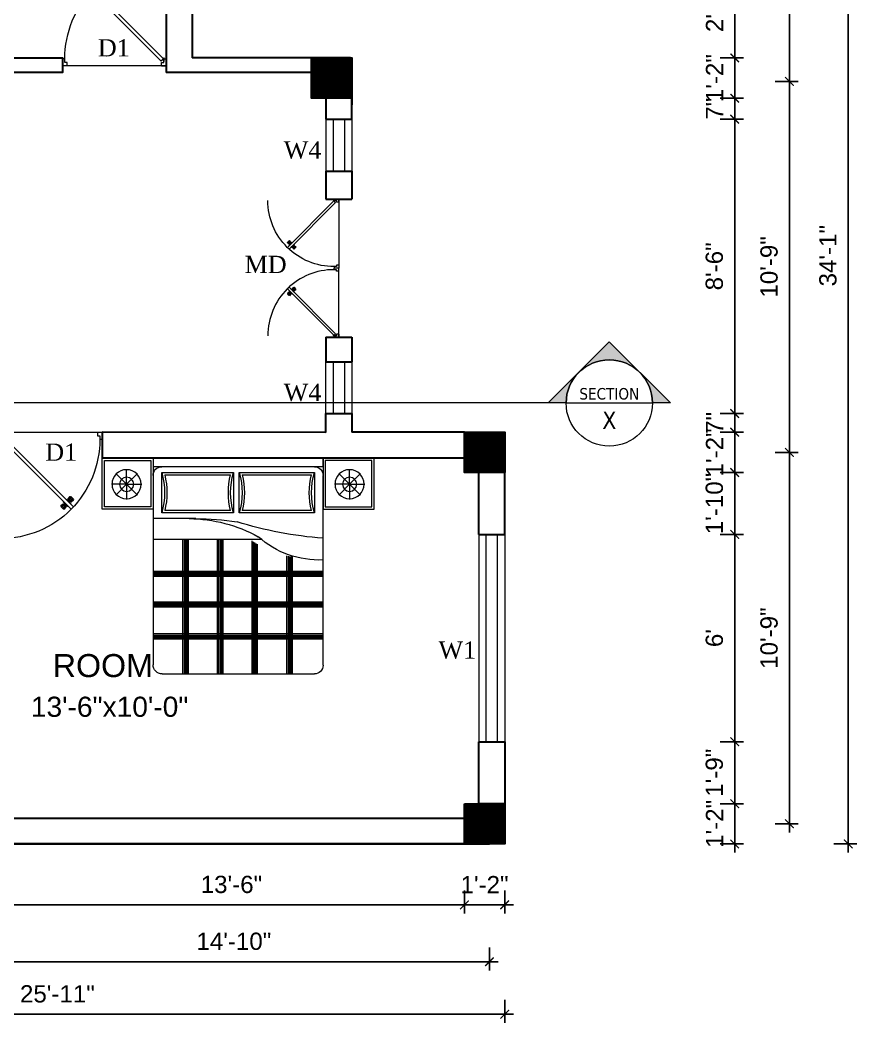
# Model space of a CAD drawing. Header units: inches. Extents: x -4737 to 13205, y 2479 to 13285.
# Drawn here: x -4038.6 to -3747.9, y 8607.4 to 8955.7 of the extents above; entities that cross this region are included whole.
import ezdxf
from ezdxf.enums import TextEntityAlignment as Align

# ---------------------------------------------------------------- set-up
doc = ezdxf.new("R2010")
doc.units = ezdxf.units.IN
doc.header["$MEASUREMENT"] = 0
doc.linetypes.add('HIDDEN2', pattern=[0.1875, 0.125, -0.0625])
for name, color, linetype, lineweight in [('A-FURN', 9, 'Continuous', 5), ('hatch-.09', 8, 'Continuous', 9), ('Label', 7, 'Continuous', 13), ('ns_DIMS', 1, 'Continuous', 0), ('ns_DIMS @ 1', 1, 'Continuous', 0), ('ns_TEXT', 7, 'Continuous', 13), ('PUERTAS', 7, 'Continuous', 9), ('Text', 7, 'Continuous', 13), ('WALL', 12, 'Continuous', 30), ('wall2', 1, 'Continuous', 15), ('windoow', 4, 'Continuous', 5)]:
    doc.layers.add(name, color=color, linetype=linetype, lineweight=lineweight)
doc.layers.add('furniture', color=253, linetype='Continuous')
doc.styles.add('arial 1000', font='arial.ttf')
doc.styles.add('dim', font='arial.ttf', dxfattribs={"height": 7})
doc.styles.get("Standard").update_dxf_attribs({"font": 'arial.ttf'})
doc.styles.add('Tahoma', font='tahoma.ttf')
doc.dimstyles.new("1-8'", dxfattribs={"dimtxt": 6, "dimasz": 3, "dimexe": 3, "dimexo": 6, "dimgap": 4, "dimtad": 1, "dimdec": 0, "dimzin": 0, "dimdsep": 46, "dimlunit": 4, "dimtxsty": 'arial 1000', "dimblk": 'ARCHTICK', "dimcen": 8, "dimdle": 3, "dimclrt": 7, "dimazin": 0, "dimtfac": 1, "dimtdec": 0, "dimtix": 1, "dimtmove": 2, "dimatfit": 3, "dimfxl": 5, "dimfxlon": 1, "dimarcsym": 0})

# ---------------------------------------------------------------- blocks, each defined once
blk = doc.blocks.new('A$C3AED30AC')
at = {"layer": 'A-FURN', "color": 147, "linetype": 'ByBlock'}
for p, q in [((0, 1532.2), (0, 1982.2)), ((0, 1982.2), (450, 1982.2)), ((450, 1982.2), (1949.6, 1982.2)), ((450, 1982.2), (450, 1532.2)), ((450, 1906), (450, 1982.2)), ((1949.6, 1982.2), (1949.6, 1532.2)), ((2399.6, 1982.2), (1949.6, 1982.2)), ((2399.6, 1532.2), (2399.6, 1982.2)), ((450, 1906), (1949.6, 1906)), ((450, 155.2), (450, 1829.8)), ((1949.6, 1829.8), (1949.6, 159)), ((450, 1532.2), (0, 1532.2)), ((1949.6, 1532.2), (2399.6, 1532.2)), ((1869.6, 79), (526.2, 79))]:
    blk.add_line(p, q, dxfattribs=at)
at = {"layer": 'A-FURN', "color": 8}
for p, q in [((20, 1552.2), (20, 1962.2)), ((20, 1962.2), (430, 1962.2)), ((430, 1962.2), (430, 1552.2)), ((1969.6, 1962.2), (1969.6, 1552.2)), ((2379.6, 1962.2), (1969.6, 1962.2)), ((2379.6, 1552.2), (2379.6, 1962.2)), ((430, 1552.2), (20, 1552.2)), ((1969.6, 1552.2), (2379.6, 1552.2))]:
    blk.add_line(p, q, dxfattribs=at)
at = {"layer": 'A-FURN', "color": 5, "linetype": 'ByBlock'}
for p, q in [((216, 1752.2), (216, 1886.6)), ((2183.6, 1752.2), (2183.6, 1886.6)), ((216, 1752.2), (121, 1847.2)), ((216, 1752.2), (311.1, 1847.2)), ((526.2, 1855.2), (526.2, 1499.6)), ((1189.3, 1855.2), (526.2, 1855.2)), ((1189.3, 1499.6), (1189.3, 1855.2)), ((1873.4, 1855.2), (1240.1, 1855.2)), ((1240.1, 1855.2), (1240.1, 1499.6)), ((1873.4, 1499.6), (1873.4, 1855.2)), ((2183.6, 1752.2), (2088.5, 1847.2)), ((2183.6, 1752.2), (2278.6, 1847.2)), ((216, 1752.2), (81.7, 1752.2)), ((216, 1752.2), (121, 1657.2)), ((216, 1752.2), (216, 1752.2)), ((216, 1752.2), (216, 1752.2)), ((216, 1752.2), (216, 1752.2)), ((216, 1752.2), (350.4, 1752.2)), ((216, 1752.2), (216, 1617.8)), ((216, 1752.2), (311.1, 1657.2)), ((2183.6, 1752.2), (2049.2, 1752.2)), ((2183.6, 1752.2), (2088.5, 1657.2)), ((2183.6, 1752.2), (2317.9, 1752.2)), ((2183.6, 1752.2), (2183.6, 1752.2)), ((2183.6, 1752.2), (2183.6, 1752.2)), ((2183.6, 1752.2), (2183.6, 1752.2)), ((2183.6, 1752.2), (2278.6, 1657.2)), ((2183.6, 1752.2), (2183.6, 1617.8)), ((526.2, 1499.6), (1189.3, 1499.6)), ((1240.1, 1499.6), (1873.4, 1499.6)), ((1573.7, 1448.8), (1949.6, 1448.8)), ((996, 1263.6), (1949.6, 1263.6))]:
    blk.add_line(p, q, dxfattribs=at)
at = {"layer": 'A-FURN', "color": 9}
for p, q in [((1163.2, 1835.2), (552.3, 1835.2)), ((1847.3, 1835.2), (1266.2, 1835.2)), ((552.3, 1519.6), (1163.2, 1519.6)), ((1266.2, 1519.6), (1847.3, 1519.6))]:
    blk.add_line(p, q, dxfattribs=at)
at = {"layer": 'A-FURN', "color": 8, "linetype": 'Continuous'}
for p, q in [((1067, 1245.2), (1067, 79)), ((1079, 1252.8), (1079, 79)), ((1335, 1263.6), (1335, 79)), ((1347, 1263.6), (1347, 79)), ((1359, 1263.6), (1359, 79)), ((1372.1, 1263.6), (1372.1, 79)), ((1384.1, 1263.6), (1384.1, 79)), ((1639.9, 1263.6), (1639.9, 79)), ((1651.9, 1263.6), (1651.9, 79)), ((1663.9, 1263.6), (1663.9, 79)), ((1676.9, 1263.6), (1676.9, 79)), ((1688.9, 1263.6), (1688.9, 79)), ((1029.9, 1223.1), (1029.9, 79)), ((1041.9, 1230), (1041.9, 79)), ((1053.9, 1237.2), (1053.9, 79)), ((722, 1114.6), (722, 79)), ((734, 1114.6), (734, 79)), ((746, 1114.6), (746, 79)), ((759.1, 1117.1), (759.1, 79)), ((771.1, 1120.2), (771.1, 79)), ((450, 983.2), (1949.6, 983.2)), ((450, 971.2), (1949.6, 971.2)), ((450, 959.2), (1949.6, 959.2)), ((450, 949.8), (1949.6, 949.8)), ((450, 937.8), (1949.6, 937.8)), ((450, 713), (1949.6, 713)), ((450, 701), (1949.6, 701)), ((450, 689), (1949.6, 689)), ((450, 679.6), (1949.6, 679.6)), ((450, 667.6), (1949.6, 667.6)), ((450, 431.1), (1949.6, 431.1)), ((450, 419.1), (1949.6, 419.1)), ((450, 407.1), (1949.6, 407.1)), ((450, 397.7), (1949.6, 397.7)), ((450, 385.7), (1949.6, 385.7))]:
    blk.add_line(p, q, dxfattribs=at)
at = {"layer": 'A-FURN', "color": 5, "linetype": 'ByBlock'}
for centre, radius in [((216, 1752.2), 128.5), ((2183.6, 1752.2), 128.5), ((216, 1752.2), 62.8), ((2183.6, 1752.2), 62.8)]:
    blk.add_circle(centre, radius, dxfattribs=at)
at = {"layer": 'A-FURN', "color": 147, "linetype": 'ByBlock'}
for centre, radius, start, end in [((526.2, 1829.8), 76.2, 90, 180), ((1873.4, 1829.8), 76.2, 0, 90), ((526.2, 155.2), 76.2, 180, 270), ((1869.6, 159), 80, 270, 0)]:
    blk.add_arc(centre, radius, start, end, dxfattribs=at)
at = {"layer": 'A-FURN', "color": 5, "linetype": 'ByBlock'}
for centre, radius, start, end in [((-83.4, 1677.4), 635, 343.7398, 16.2602), ((1798.9, 1677.4), 635, 163.73979, 196.26021), ((630.5, 1677.4), 635, 343.7398, 16.2602), ((2483, 1677.4), 635, 163.73979, 196.26021), ((193.9, 4688.5), 3422.4, 274.28895, 287.24996), ((1638.5, 177.4), 1271.4, 90.35642, 119.03891), ((1572.9, -870.3), 2319.1, 89.98014, 99.03119), ((485.1, 1886.5), 802.9, 267.49694, 311.91323)]:
    blk.add_arc(centre, radius, start, end, dxfattribs=at)
at = {"layer": 'A-FURN', "color": 9}
for centre, start, end in [((-83.4, 1677.4), 346.05939, 13.94061), ((1798.9, 1677.4), 166.05939, 193.94061), ((630.5, 1677.4), 346.05939, 13.94061), ((2483, 1677.4), 166.05939, 193.94061)]:
    blk.add_arc(centre, 655, start, end, dxfattribs=at)
blk = doc.blocks.new('3ft')
at = {"layer": 'PUERTAS', "color": 2}
for p, q in [((1.01, 2.52), (25.23, 26.74)), ((26.05, 25.92), (1.77, 1.64)), ((21.99, 26.11), (21.98, 26.13)), ((26.05, 25.92), (25.23, 26.74)), ((25.42, 22.68), (25.43, 22.67)), ((0, 2.4), (0, 0)), ((0.72, 2.4), (0, 2.4)), ((1.6, 0), (0, 0)), ((0.72, 1.52), (0.72, 2.44)), ((0.8, 1.52), (0.72, 1.52)), ((0.8, 1.52), (0.8, 2.41)), ((0.8, 1.2), (0.8, 1.52)), ((1.6, 1.2), (0.8, 1.2)), ((1.57, 1.84), (0.94, 2.47)), ((1.63, 1.89), (0.97, 2.55)), ((1.63, 1.89), (1.57, 1.84)), ((1.77, 1.64), (1.57, 1.84)), ((1.6, 0), (1.6, 1.2)), ((34.4, 0), (34.4, 1.2)), ((34.4, 1.2), (35.2, 1.2)), ((34.4, 0), (36, 0)), ((35.2, 1.2), (35.2, 2.4)), ((35.2, 2.4), (36, 2.4)), ((36, 0), (36, 2.4))]:
    blk.add_line(p, q, dxfattribs=at)
at = {"layer": 'PUERTAS', "color": 8}
for p, q in [((22.57, 24.94), (21.65, 25.68)), ((22.63, 24.99), (21.69, 25.75)), ((22.74, 25.1), (21.84, 25.9)), ((22.13, 26.28), (21.98, 26.13)), ((22.88, 25.24), (22.01, 26.06)), ((22.13, 26.28), (22.27, 26.42)), ((22.29, 26.41), (22.27, 26.42)), ((23.16, 25.52), (22.34, 26.39)), ((23.3, 25.66), (22.5, 26.56)), ((23.41, 25.77), (22.65, 26.71)), ((22.69, 24.32), (23.02, 24.83)), ((23.46, 25.83), (22.72, 26.75)), ((22.95, 24.96), (22.84, 25.07)), ((22.98, 24.99), (22.86, 25.1)), ((23.03, 25.04), (22.91, 25.15)), ((22.91, 24.53), (23.1, 24.91)), ((23.11, 25.12), (22.99, 25.23)), ((23.13, 24.76), (23.18, 24.99)), ((23.28, 25.3), (23.17, 25.41)), ((23.36, 25.37), (23.25, 25.49)), ((23.31, 24.94), (23.28, 25.08)), ((23.41, 25.43), (23.3, 25.54)), ((23.46, 25.09), (23.32, 25.13)), ((23.44, 25.45), (23.33, 25.56)), ((23.64, 25.27), (23.41, 25.22)), ((23.87, 25.49), (23.49, 25.3)), ((24.08, 25.71), (23.57, 25.38)), ((24.8, 24.56), (24.61, 24.18)), ((25.02, 24.77), (24.68, 24.26)), ((23.63, 23.38), (24.14, 23.72)), ((23.84, 23.6), (24.22, 23.79)), ((24.07, 23.82), (24.3, 23.88)), ((24.25, 24), (24.39, 23.97)), ((24.25, 23.26), (24.99, 22.34)), ((24.27, 23.64), (24.38, 23.53)), ((24.3, 23.67), (24.41, 23.56)), ((24.3, 23.32), (25.06, 22.38)), ((24.35, 23.72), (24.46, 23.61)), ((24.4, 24.15), (24.43, 24.01)), ((24.41, 23.43), (25.2, 22.53)), ((24.43, 23.8), (24.54, 23.69)), ((24.58, 24.33), (24.52, 24.1)), ((24.55, 23.57), (25.37, 22.7)), ((24.6, 23.97), (24.72, 23.86)), ((24.68, 24.05), (24.79, 23.94)), ((24.73, 24.1), (24.85, 23.99)), ((24.76, 24.13), (24.87, 24.02)), ((24.83, 23.85), (25.7, 23.03)), ((24.97, 23.99), (25.87, 23.2)), ((25.08, 24.1), (26.02, 23.34)), ((25.14, 24.15), (26.06, 23.41)), ((25.58, 22.82), (25.43, 22.67)), ((25.58, 22.82), (25.73, 22.97)), ((25.72, 22.98), (25.73, 22.97)), ((0, 0), (36, 0))]:
    blk.add_line(p, q, dxfattribs=at)
at = {"layer": 'PUERTAS', "color": 1}
for p, q in [((21.67, 25.73), (22.17, 26.23)), ((22.49, 24.95), (21.67, 25.61)), ((21.7, 25.82), (22.14, 26.26)), ((21.73, 25.79), (21.7, 25.82)), ((22.58, 26.7), (22.14, 26.26)), ((22.67, 26.73), (22.17, 26.23)), ((22.61, 26.67), (22.58, 26.7)), ((22.6, 24.96), (23.02, 25.38)), ((22.61, 24.25), (22.92, 24.72)), ((22.7, 25.07), (22.71, 25.06)), ((23.45, 25.91), (22.79, 26.73)), ((22.82, 25.06), (23.08, 25.32)), ((22.94, 24.95), (22.83, 25.07)), ((22.92, 24.72), (22.92, 24.72)), ((22.93, 24.94), (23.19, 25.21)), ((22.93, 24.84), (22.93, 24.83)), ((23.44, 25.81), (23.02, 25.38)), ((23.34, 25.58), (23.08, 25.32)), ((23.46, 25.47), (23.19, 25.21)), ((23.33, 25.7), (23.34, 25.69)), ((23.45, 25.46), (23.33, 25.57)), ((23.57, 25.47), (23.57, 25.47)), ((24.15, 25.79), (23.68, 25.48)), ((23.68, 25.48), (23.68, 25.48)), ((24.27, 25.78), (24.26, 25.79)), ((25.1, 24.84), (24.79, 24.38)), ((25.09, 24.96), (25.1, 24.95)), ((22.62, 24.13), (22.61, 24.14)), ((23.44, 23.31), (23.45, 23.3)), ((23.56, 23.3), (24.03, 23.61)), ((24.03, 23.61), (24.03, 23.62)), ((24.14, 23.62), (24.14, 23.62)), ((24.25, 23.62), (24.51, 23.89)), ((24.26, 23.29), (24.69, 23.71)), ((24.26, 23.63), (24.37, 23.52)), ((24.26, 23.18), (24.92, 22.37)), ((24.37, 23.52), (24.63, 23.77)), ((24.37, 23.4), (24.37, 23.4)), ((24.78, 24.15), (24.51, 23.89)), ((24.89, 24.03), (24.63, 23.77)), ((25.11, 24.14), (24.69, 23.71)), ((24.77, 24.14), (24.88, 24.03)), ((24.79, 24.38), (24.78, 24.37)), ((24.78, 24.26), (24.78, 24.26)), ((25, 24.03), (25, 24.03)), ((25.04, 22.36), (25.54, 22.86)), ((25.1, 22.42), (25.13, 22.39)), ((25.13, 22.39), (25.57, 22.83)), ((25.22, 24.14), (26.03, 23.48)), ((26.04, 23.37), (25.54, 22.86)), ((26.01, 23.27), (25.57, 22.83)), ((25.98, 23.3), (26.01, 23.27))]:
    blk.add_line(p, q, dxfattribs=at)
at = {"layer": 'PUERTAS', "color": 2}
for radius in [0.155, 0.0752]:
    blk.add_circle((0.82, 2.56), radius, dxfattribs=at)
at = {"layer": 'PUERTAS', "color": 8}
blk.add_arc((0.82, 2.56), 34.38, 359.7285, 90.0333, dxfattribs=at)
at = {"layer": 'PUERTAS', "color": 1}
for centre, start, end in [((22.54, 25.01), 231.0764, 315), ((22.73, 26.68), 38.9236, 135), ((22.77, 25.12), 225, 315), ((22.99, 24.89), 135, 219.7428), ((22.87, 24.78), 315, 39.7428), ((23.28, 25.63), 315, 45), ((23.39, 25.86), 315, 38.9236), ((23.51, 25.41), 50.2572, 135), ((23.62, 25.53), 230.2572, 315), ((24.2, 25.73), 45, 135), ((25.04, 24.89), 315, 45), ((22.67, 24.2), 135, 225), ((23.51, 23.36), 225, 315), ((24.09, 23.56), 50.2572, 135), ((24.2, 23.68), 230.2572, 315), ((24.32, 23.23), 135, 218.9236), ((24.42, 23.46), 135, 225), ((24.84, 24.31), 135, 219.7428), ((24.72, 24.21), 315, 39.7428), ((24.94, 23.98), 45, 135), ((24.98, 22.42), 218.9236, 315), ((25.17, 24.08), 51.0764, 135), ((25.98, 23.42), 315, 51.0764)]:
    blk.add_arc(centre, 0.08, start, end, dxfattribs=at)
blk = doc.blocks.new('*U36')
at = {"color": 3}
blk.add_blockref('3ft', (0, 0), dxfattribs=at)
blk = doc.blocks.new('2ft6in')
at = {"layer": 'PUERTAS', "color": 2}
for p, q in [((0.84, 2.1), (21.02, 22.28)), ((18.33, 21.76), (18.31, 21.77)), ((21.71, 21.6), (21.02, 22.28)), ((21.71, 21.6), (1.47, 1.37)), ((21.18, 18.9), (21.2, 18.89)), ((0, 2), (0, 0)), ((0.6, 2), (0, 2)), ((1.33, 0), (0, 0)), ((0.6, 1.26), (0.6, 2.04)), ((0.67, 1.26), (0.6, 1.26)), ((0.67, 1.26), (0.67, 2.01)), ((0.67, 1), (0.67, 1.26)), ((1.33, 1), (0.67, 1)), ((1.31, 1.53), (0.79, 2.06)), ((1.36, 1.58), (0.81, 2.12)), ((1.36, 1.58), (1.31, 1.53)), ((1.47, 1.37), (1.31, 1.53)), ((1.33, 0), (1.33, 1)), ((28.67, 0), (28.67, 1)), ((28.67, 1), (29.33, 1)), ((28.67, 0), (30, 0)), ((29.33, 1), (29.33, 2)), ((29.33, 2), (30, 2)), ((30, 0), (30, 2))]:
    blk.add_line(p, q, dxfattribs=at)
at = {"layer": 'PUERTAS', "color": 1}
for p, q in [((18.06, 21.44), (18.48, 21.86)), ((18.08, 21.51), (18.45, 21.88)), ((18.82, 22.25), (18.45, 21.88)), ((18.9, 22.28), (18.48, 21.86)), ((18.84, 22.23), (18.82, 22.25)), ((19.54, 21.59), (18.99, 22.27)), ((18.74, 20.79), (18.06, 21.34)), ((18.11, 21.49), (18.08, 21.51)), ((18.83, 20.8), (19.18, 21.15)), ((18.84, 20.21), (19.1, 20.6)), ((18.85, 20.11), (18.84, 20.12)), ((18.92, 20.89), (18.93, 20.88)), ((19.02, 20.88), (19.24, 21.1)), ((19.12, 20.8), (19.03, 20.89)), ((19.1, 20.7), (19.11, 20.69)), ((19.1, 20.6), (19.1, 20.6)), ((19.11, 20.79), (19.33, 21.01)), ((19.54, 21.5), (19.18, 21.15)), ((19.45, 21.31), (19.24, 21.1)), ((19.55, 21.22), (19.33, 21.01)), ((19.45, 21.41), (19.45, 21.41)), ((19.54, 21.22), (19.45, 21.31)), ((19.53, 19.43), (19.54, 19.42)), ((19.64, 21.23), (19.64, 21.23)), ((19.64, 19.42), (20.02, 19.67)), ((19.74, 21.24), (19.73, 21.23)), ((20.12, 21.49), (19.74, 21.24)), ((20.02, 19.67), (20.03, 19.68)), ((20.12, 19.68), (20.12, 19.68)), ((20.21, 19.69), (20.43, 19.9)), ((20.22, 21.48), (20.22, 21.49)), ((20.22, 19.41), (20.57, 19.76)), ((20.22, 19.69), (20.31, 19.6)), ((20.22, 19.32), (20.76, 18.64)), ((20.31, 19.6), (20.52, 19.81)), ((20.31, 19.5), (20.31, 19.5)), ((20.65, 20.12), (20.43, 19.9)), ((20.74, 20.03), (20.52, 19.81)), ((20.93, 20.11), (20.57, 19.76)), ((20.64, 20.11), (20.73, 20.02)), ((20.66, 20.31), (20.65, 20.31)), ((20.65, 20.21), (20.65, 20.22)), ((20.91, 20.7), (20.66, 20.31)), ((20.84, 20.02), (20.83, 20.03)), ((20.86, 18.63), (21.28, 19.05)), ((20.91, 20.8), (20.91, 20.79)), ((20.91, 18.68), (20.94, 18.66)), ((20.94, 18.66), (21.31, 19.03)), ((21.02, 20.12), (21.7, 19.57)), ((21.7, 19.47), (21.28, 19.05)), ((21.67, 19.4), (21.31, 19.03)), ((21.65, 19.42), (21.67, 19.4))]:
    blk.add_line(p, q, dxfattribs=at)
at = {"layer": 'PUERTAS', "color": 8}
for p, q in [((18.44, 21.9), (18.31, 21.77)), ((18.44, 21.9), (18.56, 22.02)), ((18.58, 22.01), (18.56, 22.02)), ((19.3, 21.26), (18.61, 22)), ((19.42, 21.38), (18.75, 22.14)), ((19.51, 21.48), (18.88, 22.26)), ((19.55, 21.53), (18.93, 22.3)), ((18.81, 20.78), (18.04, 21.4)), ((18.86, 20.83), (18.08, 21.46)), ((18.95, 20.92), (18.2, 21.58)), ((19.07, 21.03), (18.34, 21.72)), ((18.91, 20.27), (19.19, 20.69)), ((19.13, 20.8), (19.03, 20.9)), ((19.15, 20.82), (19.05, 20.92)), ((19.09, 20.44), (19.25, 20.76)), ((19.19, 20.87), (19.1, 20.96)), ((19.25, 20.93), (19.16, 21.02)), ((19.28, 20.63), (19.32, 20.83)), ((19.4, 21.08), (19.31, 21.17)), ((19.47, 21.15), (19.38, 21.24)), ((19.43, 20.78), (19.4, 20.9)), ((19.51, 21.19), (19.42, 21.28)), ((19.55, 20.91), (19.43, 20.94)), ((19.53, 21.21), (19.44, 21.3)), ((19.7, 21.06), (19.51, 21.01)), ((19.89, 21.24), (19.58, 21.08)), ((20.07, 21.42), (19.64, 21.15)), ((19.69, 19.49), (20.12, 19.76)), ((19.87, 19.67), (20.18, 19.83)), ((20.06, 19.85), (20.25, 19.9)), ((20.21, 20), (20.33, 19.97)), ((20.21, 19.38), (20.83, 18.61)), ((20.23, 19.7), (20.32, 19.61)), ((20.25, 19.72), (20.34, 19.63)), ((20.25, 19.43), (20.88, 18.65)), ((20.29, 19.76), (20.38, 19.67)), ((20.33, 20.13), (20.36, 20.01)), ((20.34, 19.53), (21, 18.77)), ((20.36, 19.83), (20.45, 19.74)), ((20.48, 20.28), (20.44, 20.08)), ((20.46, 19.64), (21.14, 18.91)), ((20.5, 19.98), (20.6, 19.89)), ((20.67, 20.47), (20.51, 20.15)), ((20.85, 20.64), (20.57, 20.22)), ((20.57, 20.04), (20.66, 19.95)), ((20.61, 20.09), (20.7, 19.99)), ((20.63, 20.11), (20.72, 20.01)), ((20.69, 19.87), (21.42, 19.19)), ((20.81, 19.99), (21.56, 19.33)), ((20.9, 20.08), (21.68, 19.45)), ((20.95, 20.13), (21.72, 19.51)), ((21.32, 19.01), (21.2, 18.89)), ((21.32, 19.01), (21.44, 19.14)), ((21.43, 19.15), (21.44, 19.14)), ((0, 0), (30, 0))]:
    blk.add_line(p, q, dxfattribs=at)
at = {"layer": 'PUERTAS', "color": 2}
for radius in [0.129, 0.0627]:
    blk.add_circle((0.68, 2.14), radius, dxfattribs=at)
at = {"layer": 'PUERTAS', "color": 8}
blk.add_arc((0.68, 2.14), 28.65, 359.7285, 90.0333, dxfattribs=at)
at = {"layer": 'PUERTAS', "color": 1}
for centre, start, end in [((18.94, 22.23), 38.9236, 135), ((18.78, 20.84), 231.0764, 315), ((18.89, 20.16), 135, 225), ((18.97, 20.93), 225, 315), ((19.16, 20.74), 135, 219.7428), ((19.06, 20.65), 315, 39.7428), ((19.4, 21.36), 315, 45), ((19.49, 21.55), 315, 38.9236), ((19.59, 19.47), 225, 315), ((19.6, 21.18), 50.2572, 135), ((19.68, 21.28), 230.2572, 315), ((20.07, 19.63), 50.2572, 135), ((20.17, 21.44), 45, 135), ((20.16, 19.73), 230.2572, 315), ((20.27, 19.36), 135, 218.9236), ((20.35, 19.55), 135, 225), ((20.7, 20.26), 135, 219.7428), ((20.6, 20.17), 315, 39.7428), ((20.78, 19.98), 45, 135), ((20.82, 18.68), 218.9236, 315), ((20.87, 20.75), 315, 45), ((20.98, 20.07), 51.0764, 135), ((21.65, 19.52), 315, 51.0764)]:
    blk.add_arc(centre, 0.0667, start, end, dxfattribs=at)
blk = doc.blocks.new('*U37')
at = {"color": 3, "xscale": -1}
blk.add_blockref('2ft6in', (42, 0), dxfattribs=at)
blk = doc.blocks.new('_ArchTick')
at = {"color": 0, "const_width": 0.15}
blk.add_lwpolyline([(-0.5, -0.5), (0.5, 0.5)], dxfattribs=at)
blk = doc.blocks.new('*D1521')
at = {"layer": 'Defpoints', "color": 0, "transparency": 16777216}
for p in [(-3870.24, 8683.51), (-3790.34, 8683.51), (-3870.24, 8669.51)]:
    blk.add_point(p, dxfattribs=at)
at = {"layer": 'ns_DIMS', "color": 0, "lineweight": -2, "transparency": 16777216}
for p, q in [((-3790.34, 8683.51), (-3790.34, 8686.51)), ((-3795.34, 8683.51), (-3787.34, 8683.51)), ((-3790.34, 8669.51), (-3790.34, 8683.51)), ((-3795.34, 8669.51), (-3787.34, 8669.51)), ((-3790.34, 8669.51), (-3790.34, 8666.51))]:
    blk.add_line(p, q, dxfattribs=at)
at = {"layer": 'ns_DIMS', "color": 0, "lineweight": -2, "transparency": 16777216, "xscale": 3, "yscale": 3, "zscale": 3}
for p, rotation in [((-3790.34, 8683.51), 270), ((-3790.34, 8669.51), 90)]:
    blk.add_blockref('_ArchTick', p, dxfattribs=dict(at, rotation=rotation))
at = {"layer": 'ns_DIMS', "color": 7, "transparency": 16777216, "insert": (-3797.35, 8676.51), "char_height": 6, "attachment_point": 5, "rotation": 90, "style": 'arial 1000'}
blk.add_mtext('1\'-2"', dxfattribs=at)
blk = doc.blocks.new('*D1522')
at = {"layer": 'Defpoints', "color": 0, "transparency": 16777216}
for p in [(-3870.24, 8705.01), (-3790.34, 8705.01), (-3870.24, 8683.51)]:
    blk.add_point(p, dxfattribs=at)
at = {"layer": 'ns_DIMS', "color": 0, "lineweight": -2, "transparency": 16777216}
for p, q in [((-3790.34, 8705.01), (-3790.34, 8708.01)), ((-3795.34, 8705.01), (-3787.34, 8705.01)), ((-3790.34, 8683.51), (-3790.34, 8705.01)), ((-3795.34, 8683.51), (-3787.34, 8683.51)), ((-3790.34, 8683.51), (-3790.34, 8680.51))]:
    blk.add_line(p, q, dxfattribs=at)
at = {"layer": 'ns_DIMS', "color": 0, "lineweight": -2, "transparency": 16777216, "xscale": 3, "yscale": 3, "zscale": 3}
for p, rotation in [((-3790.34, 8705.01), 270), ((-3790.34, 8683.51), 90)]:
    blk.add_blockref('_ArchTick', p, dxfattribs=dict(at, rotation=rotation))
at = {"layer": 'ns_DIMS', "color": 7, "transparency": 16777216, "insert": (-3797.4, 8694.26), "char_height": 6, "attachment_point": 5, "rotation": 90, "style": 'arial 1000'}
blk.add_mtext('1\'-9"', dxfattribs=at)
blk = doc.blocks.new('*D1523')
at = {"layer": 'Defpoints', "color": 0, "transparency": 16777216}
for p in [(-3870.24, 8777.01), (-3790.34, 8777.01), (-3870.24, 8705.01)]:
    blk.add_point(p, dxfattribs=at)
at = {"layer": 'ns_DIMS', "color": 0, "lineweight": -2, "transparency": 16777216}
for p, q in [((-3790.34, 8702.01), (-3790.34, 8780.01)), ((-3795.34, 8777.01), (-3787.34, 8777.01)), ((-3795.34, 8705.01), (-3787.34, 8705.01))]:
    blk.add_line(p, q, dxfattribs=at)
at = {"layer": 'ns_DIMS', "color": 0, "lineweight": -2, "transparency": 16777216, "xscale": 3, "yscale": 3, "zscale": 3}
for p, rotation in [((-3790.34, 8777.01), 90), ((-3790.34, 8705.01), 270)]:
    blk.add_blockref('_ArchTick', p, dxfattribs=dict(at, rotation=rotation))
at = {"layer": 'ns_DIMS', "color": 7, "transparency": 16777216, "insert": (-3797.4, 8741.01), "char_height": 6, "attachment_point": 5, "rotation": 90, "style": 'arial 1000'}
blk.add_mtext("6'", dxfattribs=at)
blk = doc.blocks.new('*D1524')
at = {"layer": 'Defpoints', "color": 0, "transparency": 16777216}
for p in [(-3870.24, 8798.51), (-3790.34, 8798.51), (-3870.24, 8777.01)]:
    blk.add_point(p, dxfattribs=at)
at = {"layer": 'ns_DIMS', "color": 0, "lineweight": -2, "transparency": 16777216}
for p, q in [((-3790.34, 8798.51), (-3790.34, 8801.51)), ((-3795.34, 8798.51), (-3787.34, 8798.51)), ((-3790.34, 8777.01), (-3790.34, 8798.51)), ((-3795.34, 8777.01), (-3787.34, 8777.01)), ((-3790.34, 8777.01), (-3790.34, 8774.01))]:
    blk.add_line(p, q, dxfattribs=at)
at = {"layer": 'ns_DIMS', "color": 0, "lineweight": -2, "transparency": 16777216, "xscale": 3, "yscale": 3, "zscale": 3}
for p, rotation in [((-3790.34, 8798.51), 270), ((-3790.34, 8777.01), 90)]:
    blk.add_blockref('_ArchTick', p, dxfattribs=dict(at, rotation=rotation))
at = {"layer": 'ns_DIMS', "color": 7, "transparency": 16777216, "insert": (-3797.4, 8787.76), "char_height": 6, "attachment_point": 5, "rotation": 90, "style": 'arial 1000'}
blk.add_mtext('1\'-10"', dxfattribs=at)
blk = doc.blocks.new('*D1525')
at = {"layer": 'Defpoints', "color": 0, "transparency": 16777216}
for p in [(-3870.24, 8812.51), (-3790.34, 8812.51), (-3870.24, 8798.51)]:
    blk.add_point(p, dxfattribs=at)
at = {"layer": 'ns_DIMS', "color": 0, "lineweight": -2, "transparency": 16777216}
for p, q in [((-3795.34, 8812.51), (-3787.34, 8812.51)), ((-3790.34, 8812.51), (-3790.34, 8815.51)), ((-3790.34, 8798.51), (-3790.34, 8812.51)), ((-3795.34, 8798.51), (-3787.34, 8798.51)), ((-3790.34, 8798.51), (-3790.34, 8795.51))]:
    blk.add_line(p, q, dxfattribs=at)
at = {"layer": 'ns_DIMS', "color": 0, "lineweight": -2, "transparency": 16777216, "xscale": 3, "yscale": 3, "zscale": 3}
for p, rotation in [((-3790.34, 8812.51), 270), ((-3790.34, 8798.51), 90)]:
    blk.add_blockref('_ArchTick', p, dxfattribs=dict(at, rotation=rotation))
at = {"layer": 'ns_DIMS', "color": 7, "transparency": 16777216, "insert": (-3797.35, 8805.51), "char_height": 6, "attachment_point": 5, "rotation": 90, "style": 'arial 1000'}
blk.add_mtext('1\'-2"', dxfattribs=at)
blk = doc.blocks.new('*D1526')
at = {"layer": 'Defpoints', "color": 0, "transparency": 16777216}
for p in [(-3923.39, 8819.02), (-3790.34, 8819.02), (-3870.24, 8812.51)]:
    blk.add_point(p, dxfattribs=at)
at = {"layer": 'ns_DIMS', "color": 0, "lineweight": -2, "transparency": 16777216}
for p, q in [((-3790.34, 8819.02), (-3790.34, 8822.02)), ((-3795.34, 8819.02), (-3787.34, 8819.02)), ((-3790.34, 8812.51), (-3790.34, 8819.02)), ((-3795.34, 8812.51), (-3787.34, 8812.51)), ((-3790.34, 8812.51), (-3790.34, 8809.51))]:
    blk.add_line(p, q, dxfattribs=at)
at = {"layer": 'ns_DIMS', "color": 0, "lineweight": -2, "transparency": 16777216, "xscale": 3, "yscale": 3, "zscale": 3}
for p, rotation in [((-3790.34, 8819.02), 270), ((-3790.34, 8812.51), 90)]:
    blk.add_blockref('_ArchTick', p, dxfattribs=dict(at, rotation=rotation))
at = {"layer": 'ns_DIMS', "color": 7, "transparency": 16777216, "insert": (-3797.34, 8815.76), "char_height": 6, "attachment_point": 5, "rotation": 90, "style": 'arial 1000'}
blk.add_mtext('7"', dxfattribs=at)
blk = doc.blocks.new('*D1535')
at = {"layer": 'Defpoints', "color": 0, "transparency": 16777216}
for p in [(-3923.39, 8921.23), (-3790.34, 8921.23), (-3923.39, 8819.02)]:
    blk.add_point(p, dxfattribs=at)
at = {"layer": 'ns_DIMS', "color": 0, "lineweight": -2, "transparency": 16777216}
for p, q in [((-3790.34, 8816.02), (-3790.34, 8924.23)), ((-3795.34, 8921.23), (-3787.34, 8921.23)), ((-3795.34, 8819.02), (-3787.34, 8819.02))]:
    blk.add_line(p, q, dxfattribs=at)
at = {"layer": 'ns_DIMS', "color": 0, "lineweight": -2, "transparency": 16777216, "xscale": 3, "yscale": 3, "zscale": 3}
for p, rotation in [((-3790.34, 8921.23), 90), ((-3790.34, 8819.02), 270)]:
    blk.add_blockref('_ArchTick', p, dxfattribs=dict(at, rotation=rotation))
at = {"layer": 'ns_DIMS', "color": 7, "transparency": 16777216, "insert": (-3797.4, 8870.13), "char_height": 6, "attachment_point": 5, "rotation": 90, "style": 'arial 1000'}
blk.add_mtext('8\'-6"', dxfattribs=at)
blk = doc.blocks.new('*D1536')
at = {"layer": 'Defpoints', "color": 0, "transparency": 16777216}
for p in [(-3923.39, 8928.51), (-3790.34, 8928.51), (-3923.39, 8921.23)]:
    blk.add_point(p, dxfattribs=at)
at = {"layer": 'ns_DIMS', "color": 0, "lineweight": -2, "transparency": 16777216}
for p, q in [((-3790.34, 8928.51), (-3790.34, 8931.51)), ((-3795.34, 8928.51), (-3787.34, 8928.51)), ((-3790.34, 8921.23), (-3790.34, 8928.51)), ((-3795.34, 8921.23), (-3787.34, 8921.23)), ((-3790.34, 8921.23), (-3790.34, 8918.23))]:
    blk.add_line(p, q, dxfattribs=at)
at = {"layer": 'ns_DIMS', "color": 0, "lineweight": -2, "transparency": 16777216, "xscale": 3, "yscale": 3, "zscale": 3}
for p, rotation in [((-3790.34, 8928.51), 270), ((-3790.34, 8921.23), 90)]:
    blk.add_blockref('_ArchTick', p, dxfattribs=dict(at, rotation=rotation))
at = {"layer": 'ns_DIMS', "color": 7, "transparency": 16777216, "insert": (-3797.34, 8924.87), "char_height": 6, "attachment_point": 5, "rotation": 90, "style": 'arial 1000'}
blk.add_mtext('7"', dxfattribs=at)
blk = doc.blocks.new('*D1537')
at = {"layer": 'Defpoints', "color": 0, "transparency": 16777216}
for p in [(-3923.39, 8942.51), (-3790.34, 8942.51), (-3923.39, 8928.51)]:
    blk.add_point(p, dxfattribs=at)
at = {"layer": 'ns_DIMS', "color": 0, "lineweight": -2, "transparency": 16777216}
for p, q in [((-3790.34, 8942.51), (-3790.34, 8945.51)), ((-3795.34, 8942.51), (-3787.34, 8942.51)), ((-3790.34, 8928.51), (-3790.34, 8942.51)), ((-3795.34, 8928.51), (-3787.34, 8928.51)), ((-3790.34, 8928.51), (-3790.34, 8925.51))]:
    blk.add_line(p, q, dxfattribs=at)
at = {"layer": 'ns_DIMS', "color": 0, "lineweight": -2, "transparency": 16777216, "xscale": 3, "yscale": 3, "zscale": 3}
for p, rotation in [((-3790.34, 8942.51), 270), ((-3790.34, 8928.51), 90)]:
    blk.add_blockref('_ArchTick', p, dxfattribs=dict(at, rotation=rotation))
at = {"layer": 'ns_DIMS', "color": 7, "transparency": 16777216, "insert": (-3797.35, 8935.51), "char_height": 6, "attachment_point": 5, "rotation": 90, "style": 'arial 1000'}
blk.add_mtext('1\'-2"', dxfattribs=at)
blk = doc.blocks.new('*D1538')
at = {"layer": 'Defpoints', "color": 0, "transparency": 16777216}
for p in [(-3978.84, 8966.76), (-3790.34, 8966.76), (-3923.39, 8942.51)]:
    blk.add_point(p, dxfattribs=at)
at = {"layer": 'ns_DIMS', "color": 0, "lineweight": -2, "transparency": 16777216}
for p, q in [((-3790.34, 8939.51), (-3790.34, 8969.76)), ((-3795.34, 8966.76), (-3787.34, 8966.76)), ((-3795.34, 8942.51), (-3787.34, 8942.51))]:
    blk.add_line(p, q, dxfattribs=at)
at = {"layer": 'ns_DIMS', "color": 0, "lineweight": -2, "transparency": 16777216, "xscale": 3, "yscale": 3, "zscale": 3}
for p, rotation in [((-3790.34, 8966.76), 90), ((-3790.34, 8942.51), 270)]:
    blk.add_blockref('_ArchTick', p, dxfattribs=dict(at, rotation=rotation))
at = {"layer": 'ns_DIMS', "color": 7, "transparency": 16777216, "insert": (-3797.35, 8954.63), "char_height": 6, "attachment_point": 5, "rotation": 90, "style": 'arial 1000'}
blk.add_mtext("2'", dxfattribs=at)
blk = doc.blocks.new('*D1542')
at = {"layer": 'Defpoints', "color": 0, "transparency": 16777216}
for p in [(-3978.84, 9070.96), (-3923.39, 8934.37), (-3771.32, 8934.37)]:
    blk.add_point(p, dxfattribs=at)
at = {"layer": 'ns_DIMS', "color": 0, "lineweight": -2, "transparency": 16777216}
for p, q in [((-3771.32, 9073.96), (-3771.32, 8931.37)), ((-3776.32, 9070.96), (-3768.32, 9070.96)), ((-3776.32, 8934.37), (-3768.32, 8934.37))]:
    blk.add_line(p, q, dxfattribs=at)
at = {"layer": 'ns_DIMS', "color": 0, "lineweight": -2, "transparency": 16777216, "xscale": 3, "yscale": 3, "zscale": 3}
for p, rotation in [((-3771.32, 9070.96), 90), ((-3771.32, 8934.37), 270)]:
    blk.add_blockref('_ArchTick', p, dxfattribs=dict(at, rotation=rotation))
at = {"layer": 'ns_DIMS', "color": 7, "transparency": 16777216, "insert": (-3778.39, 9002.66), "char_height": 6, "attachment_point": 5, "rotation": 90, "style": 'arial 1000'}
blk.add_mtext('11\'-5"', dxfattribs=at)
blk = doc.blocks.new('*D1543')
at = {"layer": 'Defpoints', "color": 0, "transparency": 16777216}
for p in [(-3923.39, 8934.37), (-3870.24, 8805.51), (-3771.32, 8805.51)]:
    blk.add_point(p, dxfattribs=at)
at = {"layer": 'ns_DIMS', "color": 0, "lineweight": -2, "transparency": 16777216}
for p, q in [((-3776.32, 8934.37), (-3768.32, 8934.37)), ((-3771.32, 8937.37), (-3771.32, 8802.51)), ((-3776.32, 8805.51), (-3768.32, 8805.51))]:
    blk.add_line(p, q, dxfattribs=at)
at = {"layer": 'ns_DIMS', "color": 0, "lineweight": -2, "transparency": 16777216, "xscale": 3, "yscale": 3, "zscale": 3}
for p, rotation in [((-3771.32, 8934.37), 90), ((-3771.32, 8805.51), 270)]:
    blk.add_blockref('_ArchTick', p, dxfattribs=dict(at, rotation=rotation))
at = {"layer": 'ns_DIMS', "color": 7, "transparency": 16777216, "insert": (-3778.39, 8869.94), "char_height": 6, "attachment_point": 5, "rotation": 90, "style": 'arial 1000'}
blk.add_mtext('10\'-9"', dxfattribs=at)
blk = doc.blocks.new('*D1544')
at = {"layer": 'Defpoints', "color": 0, "transparency": 16777216}
for p in [(-3870.24, 8805.51), (-3870.24, 8676.51), (-3771.32, 8676.51)]:
    blk.add_point(p, dxfattribs=at)
at = {"layer": 'ns_DIMS', "color": 0, "lineweight": -2, "transparency": 16777216}
for p, q in [((-3776.32, 8805.51), (-3768.32, 8805.51)), ((-3771.32, 8808.51), (-3771.32, 8673.51)), ((-3776.32, 8676.51), (-3768.32, 8676.51))]:
    blk.add_line(p, q, dxfattribs=at)
at = {"layer": 'ns_DIMS', "color": 0, "lineweight": -2, "transparency": 16777216, "xscale": 3, "yscale": 3, "zscale": 3}
for p, rotation in [((-3771.32, 8805.51), 90), ((-3771.32, 8676.51), 270)]:
    blk.add_blockref('_ArchTick', p, dxfattribs=dict(at, rotation=rotation))
at = {"layer": 'ns_DIMS', "color": 7, "transparency": 16777216, "insert": (-3778.39, 8741.01), "char_height": 6, "attachment_point": 5, "rotation": 90, "style": 'arial 1000'}
blk.add_mtext('10\'-9"', dxfattribs=at)
blk = doc.blocks.new('*D1450')
at = {"layer": 'Defpoints', "color": 0, "transparency": 16777216}
for p in [(-3978.84, 9078.16), (-3750.88, 9078.16), (-3870.24, 8669.51)]:
    blk.add_point(p, dxfattribs=at)
at = {"layer": 'ns_DIMS', "color": 0, "lineweight": -2, "transparency": 16777216}
for p, q in [((-3750.88, 8666.51), (-3750.88, 9081.16)), ((-3755.88, 9078.16), (-3747.88, 9078.16)), ((-3755.88, 8669.51), (-3747.88, 8669.51))]:
    blk.add_line(p, q, dxfattribs=at)
at = {"layer": 'ns_DIMS', "color": 0, "lineweight": -2, "transparency": 16777216, "xscale": 3, "yscale": 3, "zscale": 3}
for p, rotation in [((-3750.88, 9078.16), 90), ((-3750.88, 8669.51), 270)]:
    blk.add_blockref('_ArchTick', p, dxfattribs=dict(at, rotation=rotation))
at = {"layer": 'ns_DIMS', "color": 7, "transparency": 16777216, "insert": (-3757.94, 8873.83), "char_height": 6, "attachment_point": 5, "rotation": 90, "style": 'arial 1000'}
blk.add_mtext('34\'-1"', dxfattribs=at)
blk = doc.blocks.new('*D1548')
at = {"layer": 'Defpoints', "color": 0, "transparency": 16777216}
for p in [(-4046.1, 8669.51), (-3884.24, 8669.51), (-3884.24, 8648.37)]:
    blk.add_point(p, dxfattribs=at)
at = {"layer": 'ns_DIMS', "color": 0, "lineweight": -2, "transparency": 16777216}
for p, q in [((-4046.1, 8653.37), (-4046.1, 8645.37)), ((-3884.24, 8653.37), (-3884.24, 8645.37)), ((-4049.1, 8648.37), (-3881.24, 8648.37))]:
    blk.add_line(p, q, dxfattribs=at)
at = {"layer": 'ns_DIMS', "color": 0, "lineweight": -2, "transparency": 16777216, "xscale": 3, "yscale": 3, "zscale": 3, "rotation": 180}
blk.add_blockref('_ArchTick', (-4046.1, 8648.37), dxfattribs=at)
at = {"layer": 'ns_DIMS', "color": 0, "lineweight": -2, "transparency": 16777216, "xscale": 3, "yscale": 3, "zscale": 3}
blk.add_blockref('_ArchTick', (-3884.24, 8648.37), dxfattribs=at)
at = {"layer": 'ns_DIMS', "color": 7, "transparency": 16777216, "insert": (-3965.17, 8655.43), "char_height": 6, "attachment_point": 5, "style": 'arial 1000'}
blk.add_mtext('13\'-6"', dxfattribs=at)
blk = doc.blocks.new('*D1549')
at = {"layer": 'Defpoints', "color": 0, "transparency": 16777216}
for p in [(-3884.24, 8669.51), (-3870.24, 8669.51), (-3870.24, 8648.37)]:
    blk.add_point(p, dxfattribs=at)
at = {"layer": 'ns_DIMS', "color": 0, "lineweight": -2, "transparency": 16777216}
for p, q in [((-3884.24, 8653.37), (-3884.24, 8645.37)), ((-3870.24, 8653.37), (-3870.24, 8645.37)), ((-3884.24, 8648.37), (-3887.24, 8648.37)), ((-3884.24, 8648.37), (-3870.24, 8648.37)), ((-3870.24, 8648.37), (-3867.24, 8648.37))]:
    blk.add_line(p, q, dxfattribs=at)
at = {"layer": 'ns_DIMS', "color": 0, "lineweight": -2, "transparency": 16777216, "xscale": 3, "yscale": 3, "zscale": 3}
blk.add_blockref('_ArchTick', (-3884.24, 8648.37), dxfattribs=at)
at = {"layer": 'ns_DIMS', "color": 0, "lineweight": -2, "transparency": 16777216, "xscale": 3, "yscale": 3, "zscale": 3, "rotation": 180}
blk.add_blockref('_ArchTick', (-3870.24, 8648.37), dxfattribs=at)
at = {"layer": 'ns_DIMS', "color": 7, "transparency": 16777216, "insert": (-3877.24, 8655.38), "char_height": 6, "attachment_point": 5, "style": 'arial 1000'}
blk.add_mtext('1\'-2"', dxfattribs=at)
blk = doc.blocks.new('*D1551')
at = {"layer": 'Defpoints', "color": 0, "transparency": 16777216}
for p in [(-4053.1, 8669.51), (-3875.56, 8669.51), (-3875.56, 8628.61)]:
    blk.add_point(p, dxfattribs=at)
at = {"layer": 'ns_DIMS', "color": 0, "lineweight": -2, "transparency": 16777216}
for p, q in [((-4053.1, 8633.61), (-4053.1, 8625.61)), ((-3875.56, 8633.61), (-3875.56, 8625.61)), ((-4056.1, 8628.61), (-3872.56, 8628.61))]:
    blk.add_line(p, q, dxfattribs=at)
at = {"layer": 'ns_DIMS', "color": 0, "lineweight": -2, "transparency": 16777216, "xscale": 3, "yscale": 3, "zscale": 3, "rotation": 180}
blk.add_blockref('_ArchTick', (-4053.1, 8628.61), dxfattribs=at)
at = {"layer": 'ns_DIMS', "color": 0, "lineweight": -2, "transparency": 16777216, "xscale": 3, "yscale": 3, "zscale": 3}
blk.add_blockref('_ArchTick', (-3875.56, 8628.61), dxfattribs=at)
at = {"layer": 'ns_DIMS', "color": 7, "transparency": 16777216, "insert": (-3964.33, 8635.68), "char_height": 6, "attachment_point": 5, "style": 'arial 1000'}
blk.add_mtext('14\'-10"', dxfattribs=at)
blk = doc.blocks.new('*D1452')
at = {"layer": 'Defpoints', "color": 0, "transparency": 16777216}
for p in [(-4181.01, 8669.51), (-3870.24, 8669.51), (-3870.24, 8610.35)]:
    blk.add_point(p, dxfattribs=at)
at = {"layer": 'ns_DIMS', "color": 0, "lineweight": -2, "transparency": 16777216}
for p, q in [((-4181.01, 8615.35), (-4181.01, 8607.35)), ((-3870.24, 8615.35), (-3870.24, 8607.35)), ((-4184.01, 8610.35), (-3867.24, 8610.35))]:
    blk.add_line(p, q, dxfattribs=at)
at = {"layer": 'ns_DIMS', "color": 0, "lineweight": -2, "transparency": 16777216, "xscale": 3, "yscale": 3, "zscale": 3, "rotation": 180}
blk.add_blockref('_ArchTick', (-4181.01, 8610.35), dxfattribs=at)
at = {"layer": 'ns_DIMS', "color": 0, "lineweight": -2, "transparency": 16777216, "xscale": 3, "yscale": 3, "zscale": 3}
blk.add_blockref('_ArchTick', (-3870.24, 8610.35), dxfattribs=at)
at = {"layer": 'ns_DIMS', "color": 7, "transparency": 16777216, "insert": (-4025.63, 8617.42), "char_height": 6, "attachment_point": 5, "style": 'arial 1000'}
blk.add_mtext('25\'-11"', dxfattribs=at)
blk = doc.blocks.new('*U53')
h = blk.add_hatch(color=256)
edge = h.paths.add_edge_path()
edge.add_line((-0.3125, 0), (-0.4419, 0))
edge.add_line((-0.4419, 0), (0, 0.4419))
edge.add_line((0, 0.4419), (0.4419, 0))
edge.add_line((0.4419, 0), (0.3125, 0))
edge.add_arc((0, 0), 0.3125, 360, 540)
blk.add_hatch(color=256).paths.add_polyline_path([(-7.7473, 0.125), (-7.6914, 0.125), (-7.6914, 0), (-7.7473, 0)])
at = {"linetype": 'HIDDEN2', "ltscale": 100}
blk.add_line((-0.3125, 0), (-7.7473, 0), dxfattribs=at)
blk.add_line((-0.3125, 0), (0.3125, 0))
blk.add_lwpolyline([(-0.3125, 0), (-0.4419, 0), (0, 0.4419), (0.4419, 0), (0.3125, 0, 1)], format="xyb", close=True)
blk.add_lwpolyline([(-7.7473, 0.125), (-7.6914, 0.125), (-7.6914, 0), (-7.7473, 0)], close=True)
blk.add_circle((0, 0), 0.3125)
at = {"style": 'Tahoma', "flags": 8}
blk.add_attdef('VIEWNUMBER', text='', height=0.125, dxfattribs=at).set_placement((0, 0), align=Align.BOTTOM_CENTER)
blk.add_attdef('SHEETNUMBER', text='', height=0.125, dxfattribs=at).set_placement((0, -0.0625), align=Align.TOP_CENTER)

msp = doc.modelspace()

# ---------------------------------------------------------------- hatches: boundary and pattern name
at = {"layer": 'hatch-.09'}
h = msp.add_hatch(dxfattribs=at)
h.set_pattern_fill('ANSI31', color=256)
h.set_pattern_definition([(45, (-19369.77671, 8652.36911), (-0.0883883476, 0.0883883476), [])])
h.paths.add_polyline_path([(-3923.39, 8942.51), (-3937.39, 8942.51), (-3937.39, 8928.51), (-3923.39, 8928.51)])
h = msp.add_hatch(dxfattribs=at)
h.set_pattern_fill('ANSI31', color=256)
h.set_pattern_definition([(45, (-19316.63115, 8522.36911), (-0.0883883476, 0.0883883476), [])])
h.paths.add_polyline_path([(-3870.24, 8812.51), (-3884.24, 8812.51), (-3884.24, 8798.51), (-3870.24, 8798.51)])
h = msp.add_hatch(dxfattribs=at)
h.set_pattern_fill('ANSI31', color=256)
h.set_pattern_definition([(45, (-19316.63115, 8393.36911), (-0.0883883476, 0.0883883476), [])])
h.paths.add_polyline_path([(-3870.24, 8683.51), (-3884.24, 8683.51), (-3884.24, 8669.51), (-3870.24, 8669.51)])

# ---------------------------------------------------------------- linework, layer by layer
at = {"layer": 'WALL'}
for p, q in [((-3987.84, 8966.76), (-3987.84, 8937.46)), ((-3978.84, 8966.76), (-3978.84, 8942.51)), ((-3923.8, 8942.51), (-3978.84, 8942.51)), ((-3923.39, 8942.51), (-3923.39, 8926.23)), ((-3937.8, 8937.46), (-3987.84, 8937.46)), ((-3932.39, 8921.23), (-3923.39, 8921.23)), ((-3932.39, 8903.23), (-3932.39, 8893.51)), ((-3932.39, 8903.23), (-3923.39, 8903.23)), ((-3923.39, 8903.23), (-3923.39, 8893.51)), ((-3932.39, 8893.51), (-3923.39, 8893.51)), ((-3932.39, 8845.51), (-3932.39, 8837.02)), ((-3932.39, 8845.51), (-3923.39, 8845.51)), ((-3923.39, 8845.51), (-3923.39, 8837.02)), ((-3932.39, 8837.02), (-3923.39, 8837.02)), ((-3932.39, 8819.02), (-3923.39, 8819.02)), ((-3932.39, 8819.02), (-3923.39, 8819.02)), ((-3932.39, 8812.42), (-3932.39, 8819.02)), ((-3923.39, 8819.02), (-3923.39, 8812.51)), ((-3932.39, 8812.42), (-4010.1, 8812.51)), ((-4010.1, 8812.51), (-4010.1, 8803.51)), ((-3884.24, 8812.51), (-3923.39, 8812.51)), ((-3870.24, 8777.01), (-3870.24, 8812.51)), ((-3884.24, 8803.51), (-4010.1, 8803.51)), ((-3879.24, 8777.01), (-3879.24, 8798.51)), ((-3879.24, 8777.01), (-3870.24, 8777.01)), ((-4048.35, 8678.51), (-3888.74, 8678.51)), ((-4048.35, 8678.51), (-3884.24, 8678.51)), ((-3870.24, 8669.51), (-4181.01, 8669.51)), ((-4122.77, 8669.51), (-3875.56, 8669.51))]:
    msp.add_line(p, q, dxfattribs=at)
for points in [[(-4046.1, 8942.51), (-4023.84, 8942.51), (-4023.84, 8937.46), (-4046.1, 8937.46)], [(-3937.39, 8942.51), (-3923.39, 8942.51), (-3923.39, 8928.51), (-3937.39, 8928.51)], [(-3932.39, 8921.23), (-3923.39, 8921.23), (-3923.39, 8928.51), (-3932.39, 8928.51)], [(-3884.24, 8812.51), (-3870.24, 8812.51), (-3870.24, 8798.51), (-3884.24, 8798.51)], [(-3879.24, 8705.01), (-3870.24, 8705.01), (-3870.24, 8683.51), (-3879.24, 8683.51)], [(-3884.24, 8683.51), (-3870.24, 8683.51), (-3870.24, 8669.51), (-3884.24, 8669.51)]]:
    msp.add_lwpolyline(points, close=True, dxfattribs=at)
at = {"layer": 'wall2'}
for p, q in [((-3932.39, 8921.23), (-3932.39, 8903.23)), ((-3923.39, 8921.23), (-3923.39, 8903.23)), ((-3932.39, 8819.02), (-3932.39, 8837.02)), ((-3923.39, 8837.02), (-3923.39, 8819.02)), ((-3879.24, 8777.01), (-3879.24, 8705.01)), ((-3870.24, 8777.01), (-3870.24, 8705.01)), ((-3879.24, 8705.01), (-3870.24, 8705.01))]:
    msp.add_line(p, q, dxfattribs=at)
at = {"layer": 'windoow'}
for p, q in [((-3929.89, 8921.23), (-3929.89, 8903.23)), ((-3925.89, 8921.23), (-3925.89, 8903.23)), ((-3929.89, 8837.02), (-3929.89, 8819.02)), ((-3925.89, 8837.02), (-3925.89, 8819.02)), ((-3876.74, 8705.01), (-3876.74, 8777.01)), ((-3872.74, 8705.01), (-3872.74, 8777.01))]:
    msp.add_line(p, q, dxfattribs=at)

# ---------------------------------------------------------------- block references
at = {"layer": 'furniture', "xscale": -0.03937007859349251, "yscale": 0.03937007859349251, "zscale": 0.03937007859349251}
msp.add_blockref('A$C3AED30AC', (-3915.63, 8725.47), dxfattribs=at)
at = {"layer": 'ns_DIMS @ 1'}
ref = msp.add_blockref('*U53', (-3833.91, 8822.67), dxfattribs=dict(at, xscale=48, yscale=48, zscale=48))
ref.add_attrib('VIEWNUMBER', 'SECTION', dxfattribs={"layer": '0', "height": 4, "style": 'Tahoma'}).set_placement((-3833.91, 8822.67), align=Align.BOTTOM_CENTER)
ref.add_attrib('SHEETNUMBER', 'X', dxfattribs={"layer": '0', "height": 6, "style": 'Tahoma'}).set_placement((-3833.91, 8819.67), align=Align.TOP_CENTER)
at = {"layer": 'WALL', "xscale": -1}
msp.add_blockref('*U36', (-3987.84, 8939.78), dxfattribs=at)
at = {"layer": 'WALL', "yscale": 0.8000000000015522, "zscale": 0.8000000000015522, "rotation": 90}
for p, xscale in [((-3927.89, 8859.91), 0.8000000000015522), ((-3927.89, 8879.11), -0.8000000000015522)]:
    msp.add_blockref('*U37', p, dxfattribs=dict(at, xscale=xscale))
at = {"layer": 'WALL', "xscale": -1, "rotation": 180}
msp.add_blockref('*U36', (-4046.1, 8812.51), dxfattribs=at)

# ---------------------------------------------------------------- texts
at = {"layer": 'Label', "color": 5, "linetype": 'ByBlock', "insert": (-4009.85, 8735.47), "char_height": 8, "width": 88.4068, "attachment_point": 2, "style": 'dim'}
msp.add_mtext('ROOM', dxfattribs=at)
at = {"layer": 'ns_TEXT', "char_height": 6, "attachment_point": 1}
for s, insert in [('\\pi6.07264;{\\fTimes New Roman|b0|i0|c0|p18;D1}', (-4017.65, 8949.03)), ('\\pi4.68619;{\\fTimes New Roman|b0|i0|c0|p18;W4}', (-3951.7, 8913.56)), ('\\pi3.97458;{\\fTimes New Roman|b0|i0|c0|p18;MD}', (-3964.57, 8873.8)), ('\\pi4.68619;{\\fTimes New Roman|b0|i0|c0|p18;W4}', (-3951.7, 8829.35)), ('\\pi6.07264;{\\fTimes New Roman|b0|i0|c0|p18;D1}', (-4035.93, 8808.6)), ('\\pi5.07336;{\\fTimes New Roman|b0|i0|c0|p18;W1}', (-3898.32, 8739.87))]:
    msp.add_mtext_dynamic_manual_height_columns(s, width=21.7401, gutter_width=72, heights=[4.46], dxfattribs=dict(at, insert=insert))
at = {"layer": 'Text', "insert": (-4007.5, 8720.67), "char_height": 7, "width": 440.957, "attachment_point": 2}
msp.add_mtext('13\'-6"x10\'-0"', dxfattribs=at)

# ---------------------------------------------------------------- dimensions: what is measured, and where the dimension line sits
at = {"layer": 'ns_DIMS'}
for base, p1, p2, picture, middle in [((-3750.88, 9078.16), (-3870.24, 8669.51), (-3978.84, 9078.16), '*D1450', (-3757.94, 8873.83)), ((-3771.32, 8934.37), (-3978.84, 9070.96), (-3923.39, 8934.37), '*D1542', (-3778.39, 9002.66)), ((-3790.34, 8966.76), (-3923.39, 8942.51), (-3978.84, 8966.76), '*D1538', (-3797.35, 8954.63)), ((-3790.34, 8942.51), (-3923.39, 8928.51), (-3923.39, 8942.51), '*D1537', (-3797.35, 8935.51)), ((-3771.32, 8805.51), (-3923.39, 8934.37), (-3870.24, 8805.51), '*D1543', (-3778.39, 8869.94)), ((-3790.34, 8928.51), (-3923.39, 8921.23), (-3923.39, 8928.51), '*D1536', (-3797.34, 8924.87)), ((-3790.34, 8921.23), (-3923.39, 8819.02), (-3923.39, 8921.23), '*D1535', (-3797.4, 8870.13)), ((-3790.34, 8819.02), (-3870.24, 8812.51), (-3923.39, 8819.02), '*D1526', (-3797.34, 8815.76)), ((-3790.34, 8812.51), (-3870.24, 8798.51), (-3870.24, 8812.51), '*D1525', (-3797.35, 8805.51)), ((-3771.32, 8676.51), (-3870.24, 8805.51), (-3870.24, 8676.51), '*D1544', (-3778.39, 8741.01)), ((-3790.3377, 8798.5079), (-3870.2422, 8777.0055), (-3870.2422, 8798.5079), '*D1524', (-3797.4012, 8787.7567)), ((-3790.34, 8777.01), (-3870.24, 8705.01), (-3870.24, 8777.01), '*D1523', (-3797.4, 8741.01)), ((-3790.3377, 8705.0055), (-3870.2422, 8683.5079), (-3870.2422, 8705.0055), '*D1522', (-3797.4012, 8694.2567)), ((-3790.34, 8683.51), (-3870.24, 8669.51), (-3870.24, 8683.51), '*D1521', (-3797.35, 8676.51))]:
    dim = msp.add_linear_dim(base=base, p1=p1, p2=p2, angle=90, dimstyle="1-8'", dxfattribs=at)
    dim.commit()
    dim.dimension.update_dxf_attribs({"geometry": picture, "text_midpoint": middle})
for base, p1, p2, picture, middle in [((-3870.24, 8610.35), (-4181.01, 8669.51), (-3870.24, 8669.51), '*D1452', (-4025.63, 8617.42)), ((-3875.56, 8628.61), (-4053.1, 8669.51), (-3875.56, 8669.51), '*D1551', (-3964.33, 8635.68)), ((-3884.24, 8648.37), (-4046.1, 8669.51), (-3884.24, 8669.51), '*D1548', (-3965.17, 8655.43)), ((-3870.24, 8648.37), (-3884.24, 8669.51), (-3870.24, 8669.51), '*D1549', (-3877.24, 8655.38))]:
    dim = msp.add_linear_dim(base=base, p1=p1, p2=p2, dimstyle="1-8'", dxfattribs=at)
    dim.commit()
    dim.dimension.update_dxf_attribs({"geometry": picture, "text_midpoint": middle})

doc.saveas('drawing.dxf')
